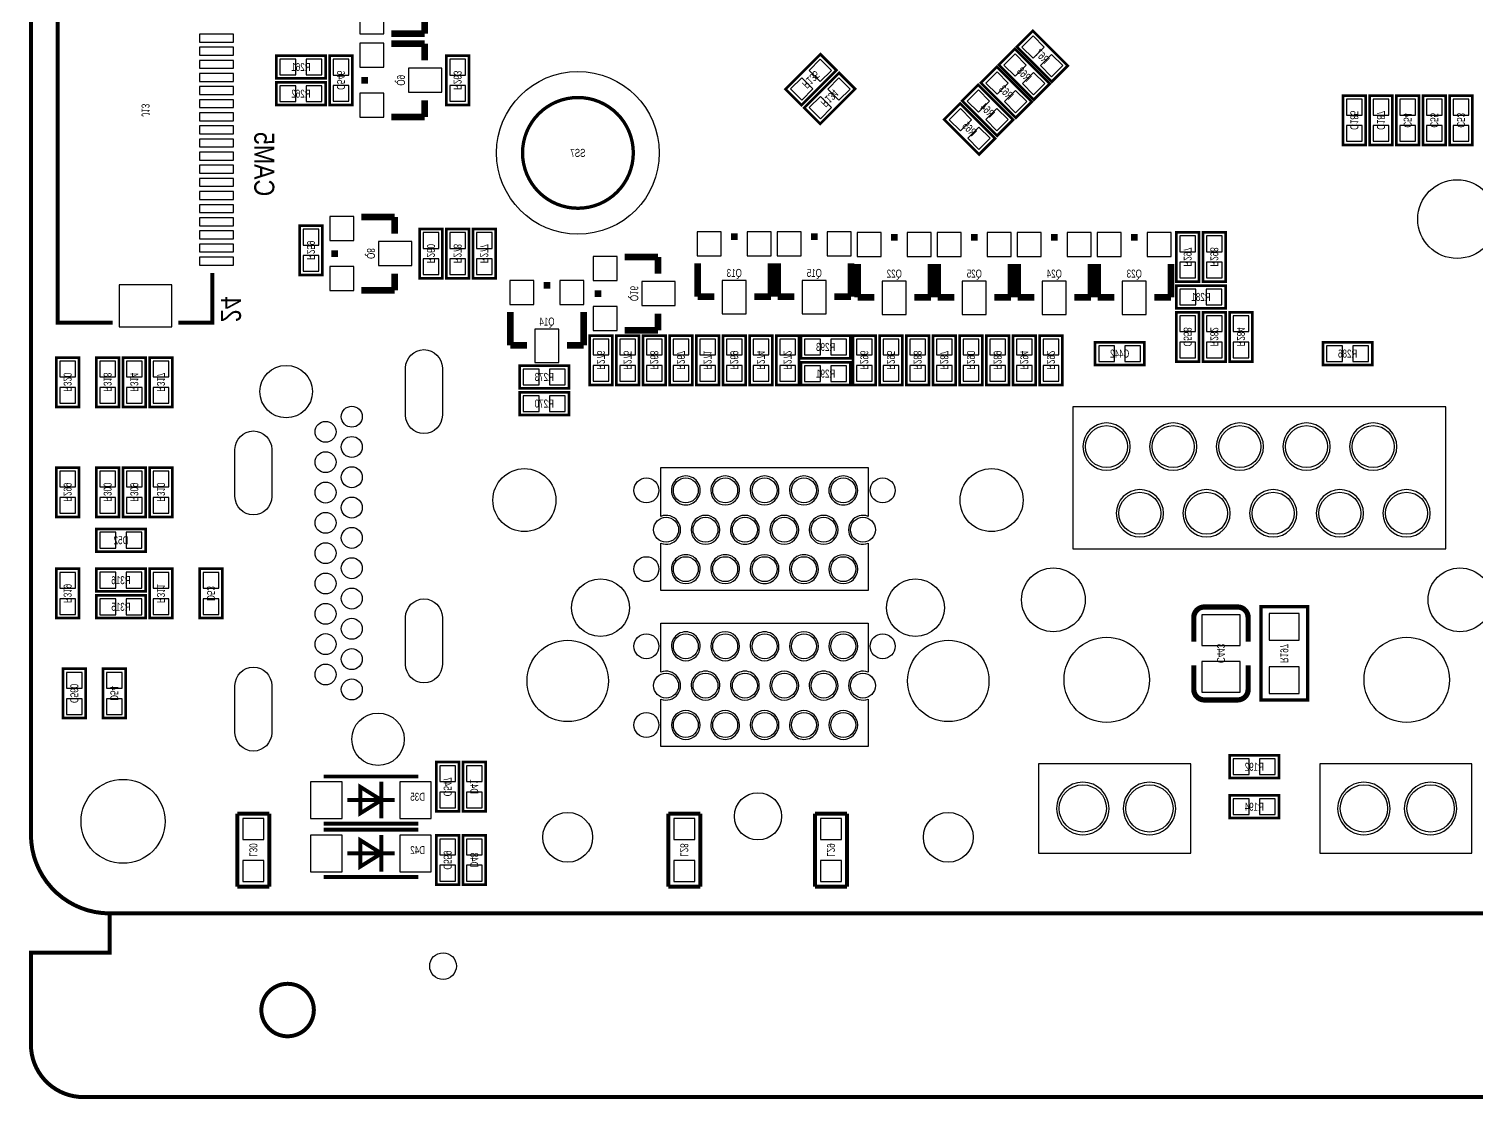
# Model space of a CAD drawing. Extents: x 0 to 125, y -7 to 87.
# Drawn here: x -0.1 to 55.1, y -7.1 to 33.7 of the extents above; entities that cross this region are included whole.
import ezdxf
from ezdxf.enums import TextEntityAlignment as Align

# ---------------------------------------------------------------- set-up
doc = ezdxf.new("R2010")
doc.units = 0
for name, color, linetype in [('BG_OUTLINE', 12, 'CONTINUOUS'), ('BG_SILKSCREEN_BOTTOM', 150, 'CONTINUOUS'), ('PG_SILKSCREEN_BOTTOM', 150, 'CONTINUOUS'), ('PIN_BOTTOM', 202, 'CONTINUOUS'), ('RD_SILKSCREEN_BOTTOM', 150, 'CONTINUOUS')]:
    doc.layers.add(name, color=color, linetype=linetype)

msp = doc.modelspace()

# ---------------------------------------------------------------- linework, layer by layer
at = {"layer": 'BG_OUTLINE', "const_width": 0.1524}
for points in [[(125.000004, 77.0001), (125.000004, 2.999994, -0.414214), (122.00001, 0), (2.999994, 0, -0.414214), (0, 2.999994), (0, 77.0001, -0.414214), (2.999994, 80.000094), (122.00001, 80.000094, -0.414214), (125.000004, 77.0001)], [(122.00001, 0), (122.00001, -1.499997), (125.000004, -1.499997), (125.000004, -4.99999, -0.414214), (123.000008, -6.999986), (1.999996, -6.999986, -0.414214), (0, -4.99999), (0, -1.499997), (2.999994, -1.499997), (2.999994, 0)], [(10.778998, -3.683, 1), (8.779002, -3.683, 1), (10.778998, -3.683)]]:
    msp.add_lwpolyline(points, format="xyb", dxfattribs=at)
at = {"layer": 'PG_SILKSCREEN_BOTTOM'}
for points, const_width in [([(3.115996, 38.710006), (1.016, 38.710006), (1.016, 22.509988), (3.115996, 22.509988)], 0.150012), ([(14.9987, 34.163), (14.9987, 33.528)], 0.254), ([(14.9987, 33.528), (13.7287, 33.528)], 0.254), ([(39.501674, 32.305193), (38.172593, 33.634274), (37.561926, 33.023607), (38.891007, 31.694526), (39.501674, 32.305193)], 0.1016), ([(14.9987, 33.147), (13.7287, 33.147)], 0.254), ([(14.9987, 32.512), (14.9987, 33.147)], 0.254), ([(9.3472, 31.8262), (11.2268, 31.8262), (11.2268, 32.6898), (9.3472, 32.6898), (9.3472, 31.8262)], 0.1016), ([(12.2428, 30.8102), (12.2428, 32.6898), (11.3792, 32.6898), (11.3792, 30.8102), (12.2428, 30.8102)], 0.1016), ([(15.8242, 32.6898), (15.8242, 30.8102), (16.6878, 30.8102), (16.6878, 32.6898), (15.8242, 32.6898)], 0.1016), ([(29.358793, 30.805526), (30.687874, 32.134607), (30.077207, 32.745274), (28.748126, 31.416193), (29.358793, 30.805526)], 0.1016), ([(38.815874, 31.619393), (37.486793, 32.948474), (36.876126, 32.337807), (38.205207, 31.008726), (38.815874, 31.619393)], 0.1016), ([(12.7127, 31.623), (12.7127, 31.877)], 0.254), ([(30.069993, 30.094326), (31.399074, 31.423407), (30.788407, 32.034074), (29.459326, 30.704993), (30.069993, 30.094326)], 0.1016), ([(38.130074, 30.933593), (36.800993, 32.262674), (36.190326, 31.652007), (37.519407, 30.322926), (38.130074, 30.933593)], 0.1016), ([(9.3472, 30.8102), (11.2268, 30.8102), (11.2268, 31.6738), (9.3472, 31.6738), (9.3472, 30.8102)], 0.1016), ([(37.418874, 30.247793), (36.089793, 31.576874), (35.479126, 30.966207), (36.808207, 29.637126), (37.418874, 30.247793)], 0.1016), ([(14.9987, 30.988), (14.9987, 30.353)], 0.254), ([(36.733074, 29.536593), (35.403993, 30.865674), (34.793326, 30.255007), (36.122407, 28.925926), (36.733074, 29.536593)], 0.1016), ([(49.9872, 31.1658), (49.9872, 29.2862), (50.8508, 29.2862), (50.8508, 31.1658), (49.9872, 31.1658)], 0.1016), ([(51.0032, 31.1658), (51.0032, 29.2862), (51.8668, 29.2862), (51.8668, 31.1658), (51.0032, 31.1658)], 0.1016), ([(52.0192, 31.1658), (52.0192, 29.2862), (52.8828, 29.2862), (52.8828, 31.1658), (52.0192, 31.1658)], 0.1016), ([(53.0352, 31.1658), (53.0352, 29.2862), (53.8988, 29.2862), (53.8988, 31.1658), (53.0352, 31.1658)], 0.1016), ([(54.0512, 31.1658), (54.0512, 29.2862), (54.9148, 29.2862), (54.9148, 31.1658), (54.0512, 31.1658)], 0.1016), ([(14.9987, 30.353), (13.7287, 30.353)], 0.254), ([(13.8557, 26.543), (12.5857, 26.543)], 0.254), ([(13.8557, 25.908), (13.8557, 26.543)], 0.254), ([(11.0998, 24.3332), (11.0998, 26.2128), (10.2362, 26.2128), (10.2362, 24.3332), (11.0998, 24.3332)], 0.1016), ([(15.6718, 24.2062), (15.6718, 26.0858), (14.8082, 26.0858), (14.8082, 24.2062), (15.6718, 24.2062)], 0.1016), ([(16.6878, 24.2062), (16.6878, 26.0858), (15.8242, 26.0858), (15.8242, 24.2062), (16.6878, 24.2062)], 0.1016), ([(16.8402, 26.0858), (16.8402, 24.2062), (17.7038, 24.2062), (17.7038, 26.0858), (16.8402, 26.0858)], 0.1016), ([(26.67, 25.7937), (26.924, 25.7937)], 0.254), ([(29.718, 25.7937), (29.972, 25.7937)], 0.254), ([(44.5008, 24.0792), (44.5008, 25.9588), (43.6372, 25.9588), (43.6372, 24.0792), (44.5008, 24.0792)], 0.1016), ([(44.6532, 25.9588), (44.6532, 24.0792), (45.5168, 24.0792), (45.5168, 25.9588), (44.6532, 25.9588)], 0.1016), ([(11.5697, 25.019), (11.5697, 25.273)], 0.254), ([(32.766, 25.7683), (33.02, 25.7683)], 0.254), ([(35.814, 25.7683), (36.068, 25.7683)], 0.254), ([(38.862, 25.7683), (39.116, 25.7683)], 0.254), ([(41.91, 25.7683), (42.164, 25.7683)], 0.254), ([(23.8887, 25.019), (22.6187, 25.019)], 0.254), ([(23.8887, 24.384), (23.8887, 25.019)], 0.254), ([(25.4, 23.5077), (25.4, 24.7777)], 0.254), ([(28.194, 23.5077), (28.194, 24.7777)], 0.254), ([(28.448, 23.5077), (28.448, 24.7777)], 0.254), ([(31.242, 23.5077), (31.242, 24.7777)], 0.254), ([(31.496, 23.4823), (31.496, 24.7523)], 0.254), ([(34.29, 23.4823), (34.29, 24.7523)], 0.254), ([(34.544, 23.4823), (34.544, 24.7523)], 0.254), ([(37.338, 23.4823), (37.338, 24.7523)], 0.254), ([(37.592, 23.4823), (37.592, 24.7523)], 0.254), ([(40.386, 23.4823), (40.386, 24.7523)], 0.254), ([(40.64, 23.4823), (40.64, 24.7523)], 0.254), ([(43.434, 23.4823), (43.434, 24.7523)], 0.254), ([(5.615991, 22.509988), (6.915988, 22.509988), (6.915988, 24.41001)], 0.150012), ([(13.8557, 24.384), (13.8557, 23.749)], 0.254), ([(13.8557, 23.749), (12.5857, 23.749)], 0.254), ([(19.5326, 23.9395), (19.7866, 23.9395)], 0.254), ([(21.6027, 23.495), (21.6027, 23.749)], 0.254), ([(45.5168, 23.9268), (43.6372, 23.9268), (43.6372, 23.0632), (45.5168, 23.0632), (45.5168, 23.9268)], 0.1016), ([(26.035, 23.5077), (25.4, 23.5077)], 0.254), ([(27.559, 23.5077), (28.194, 23.5077)], 0.254), ([(29.083, 23.5077), (28.448, 23.5077)], 0.254), ([(30.607, 23.5077), (31.242, 23.5077)], 0.254), ([(32.131, 23.4823), (31.496, 23.4823)], 0.254), ([(33.655, 23.4823), (34.29, 23.4823)], 0.254), ([(35.179, 23.4823), (34.544, 23.4823)], 0.254), ([(36.703, 23.4823), (37.338, 23.4823)], 0.254), ([(38.227, 23.4823), (37.592, 23.4823)], 0.254), ([(39.751, 23.4823), (40.386, 23.4823)], 0.254), ([(41.275, 23.4823), (40.64, 23.4823)], 0.254), ([(42.799, 23.4823), (43.434, 23.4823)], 0.254), ([(18.2626, 21.6535), (18.2626, 22.9235)], 0.254), ([(21.0566, 21.6535), (21.0566, 22.9235)], 0.254), ([(23.8887, 22.86), (23.8887, 22.225)], 0.254), ([(44.5008, 21.0312), (44.5008, 22.9108), (43.6372, 22.9108), (43.6372, 21.0312), (44.5008, 21.0312)], 0.1016), ([(44.6532, 22.9108), (44.6532, 21.0312), (45.5168, 21.0312), (45.5168, 22.9108), (44.6532, 22.9108)], 0.1016), ([(45.6692, 22.9108), (45.6692, 21.0312), (46.5328, 21.0312), (46.5328, 22.9108), (45.6692, 22.9108)], 0.1016), ([(22.1488, 20.1422), (22.1488, 22.0218), (21.2852, 22.0218), (21.2852, 20.1422), (22.1488, 20.1422)], 0.1016), ([(23.1648, 20.1422), (23.1648, 22.0218), (22.3012, 22.0218), (22.3012, 20.1422), (23.1648, 20.1422)], 0.1016), ([(23.8887, 22.225), (22.6187, 22.225)], 0.254), ([(24.1808, 20.1422), (24.1808, 22.0218), (23.3172, 22.0218), (23.3172, 20.1422), (24.1808, 20.1422)], 0.1016), ([(25.1968, 20.1422), (25.1968, 22.0218), (24.3332, 22.0218), (24.3332, 20.1422), (25.1968, 20.1422)], 0.1016), ([(26.2128, 20.1422), (26.2128, 22.0218), (25.3492, 22.0218), (25.3492, 20.1422), (26.2128, 20.1422)], 0.1016), ([(27.2288, 20.1422), (27.2288, 22.0218), (26.3652, 22.0218), (26.3652, 20.1422), (27.2288, 20.1422)], 0.1016), ([(28.2448, 20.1422), (28.2448, 22.0218), (27.3812, 22.0218), (27.3812, 20.1422), (28.2448, 20.1422)], 0.1016), ([(29.2608, 20.1422), (29.2608, 22.0218), (28.3972, 22.0218), (28.3972, 20.1422), (29.2608, 20.1422)], 0.1016), ([(31.2166, 22.0218), (29.337, 22.0218), (29.337, 21.1582), (31.2166, 21.1582), (31.2166, 22.0218)], 0.1016), ([(32.1818, 20.1422), (32.1818, 22.0218), (31.3182, 22.0218), (31.3182, 20.1422), (32.1818, 20.1422)], 0.1016), ([(33.1978, 20.1422), (33.1978, 22.0218), (32.3342, 22.0218), (32.3342, 20.1422), (33.1978, 20.1422)], 0.1016), ([(34.2138, 20.1422), (34.2138, 22.0218), (33.3502, 22.0218), (33.3502, 20.1422), (34.2138, 20.1422)], 0.1016), ([(35.2298, 20.1422), (35.2298, 22.0218), (34.3662, 22.0218), (34.3662, 20.1422), (35.2298, 20.1422)], 0.1016), ([(36.2458, 20.1422), (36.2458, 22.0218), (35.3822, 22.0218), (35.3822, 20.1422), (36.2458, 20.1422)], 0.1016), ([(37.2618, 20.1422), (37.2618, 22.0218), (36.3982, 22.0218), (36.3982, 20.1422), (37.2618, 20.1422)], 0.1016), ([(38.2778, 20.1422), (38.2778, 22.0218), (37.4142, 22.0218), (37.4142, 20.1422), (38.2778, 20.1422)], 0.1016), ([(39.2938, 20.1422), (39.2938, 22.0218), (38.4302, 22.0218), (38.4302, 20.1422), (39.2938, 20.1422)], 0.1016), ([(18.8976, 21.6535), (18.2626, 21.6535)], 0.254), ([(20.4216, 21.6535), (21.0566, 21.6535)], 0.254), ([(40.539949, 20.9042), (42.419549, 20.9042), (42.419549, 21.7678), (40.539949, 21.7678), (40.539949, 20.9042)], 0.1016), ([(49.2252, 20.9042), (51.1048, 20.9042), (51.1048, 21.7678), (49.2252, 21.7678), (49.2252, 20.9042)], 0.1016), ([(0.9652, 21.1836), (0.9652, 19.304), (1.8288, 19.304), (1.8288, 21.1836), (0.9652, 21.1836)], 0.1016), ([(3.3528, 19.304), (3.3528, 21.1836), (2.4892, 21.1836), (2.4892, 19.304), (3.3528, 19.304)], 0.1016), ([(4.3688, 19.304), (4.3688, 21.1836), (3.5052, 21.1836), (3.5052, 19.304), (4.3688, 19.304)], 0.1016), ([(4.5212, 21.1836), (4.5212, 19.304), (5.3848, 19.304), (5.3848, 21.1836), (4.5212, 21.1836)], 0.1016), ([(31.2166, 21.0058), (29.337, 21.0058), (29.337, 20.1422), (31.2166, 20.1422), (31.2166, 21.0058)], 0.1016), ([(18.6182, 20.0152), (20.4978, 20.0152), (20.4978, 20.8788), (18.6182, 20.8788), (18.6182, 20.0152)], 0.1016), ([(18.6182, 18.9992), (20.4978, 18.9992), (20.4978, 19.8628), (18.6182, 19.8628), (18.6182, 18.9992)], 0.1016), ([(0.9652, 16.9926), (0.9652, 15.113), (1.8288, 15.113), (1.8288, 16.9926), (0.9652, 16.9926)], 0.1016), ([(2.4892, 16.9926), (2.4892, 15.113), (3.3528, 15.113), (3.3528, 16.9926), (2.4892, 16.9926)], 0.1016), ([(3.5052, 16.9926), (3.5052, 15.113), (4.3688, 15.113), (4.3688, 16.9926), (3.5052, 16.9926)], 0.1016), ([(4.5212, 16.9926), (4.5212, 15.113), (5.3848, 15.113), (5.3848, 16.9926), (4.5212, 16.9926)], 0.1016), ([(2.4892, 13.7922), (4.3688, 13.7922), (4.3688, 14.6558), (2.4892, 14.6558), (2.4892, 13.7922)], 0.1016), ([(0.9652, 13.1318), (0.9652, 11.2522), (1.8288, 11.2522), (1.8288, 13.1318), (0.9652, 13.1318)], 0.1016), ([(4.3688, 13.1318), (2.4892, 13.1318), (2.4892, 12.2682), (4.3688, 12.2682), (4.3688, 13.1318)], 0.1016), ([(4.5212, 13.1318), (4.5212, 11.2522), (5.3848, 11.2522), (5.3848, 13.1318), (4.5212, 13.1318)], 0.1016), ([(7.2898, 11.2522), (7.2898, 13.1318), (6.4262, 13.1318), (6.4262, 11.2522), (7.2898, 11.2522)], 0.1016), ([(4.3688, 12.1158), (2.4892, 12.1158), (2.4892, 11.2522), (4.3688, 11.2522), (4.3688, 12.1158)], 0.1016), ([(46.863, 11.684), (46.863, 8.128), (48.641, 8.128), (48.641, 11.684), (46.863, 11.684)], 0.127), ([(46.37405, 11.276076), (46.37405, 10.356088)], 0.199898), ([(44.30395, 8.535924), (44.30395, 9.455912)], 0.199898), ([(2.0828, 7.4422), (2.0828, 9.3218), (1.2192, 9.3218), (1.2192, 7.4422), (2.0828, 7.4422)], 0.1016), ([(2.7432, 9.3218), (2.7432, 7.4422), (3.6068, 7.4422), (3.6068, 9.3218), (2.7432, 9.3218)], 0.1016), ([(45.6692, 5.1562), (47.5488, 5.1562), (47.5488, 6.0198), (45.6692, 6.0198), (45.6692, 5.1562)], 0.1016), ([(16.3068, 3.8862), (16.3068, 5.7658), (15.4432, 5.7658), (15.4432, 3.8862), (16.3068, 3.8862)], 0.1016), ([(16.4592, 5.7658), (16.4592, 3.8862), (17.3228, 3.8862), (17.3228, 5.7658), (16.4592, 5.7658)], 0.1016), ([(14.753996, 5.217998), (11.154004, 5.217998)], 0.150012), ([(13.353898, 3.618001), (13.353898, 5.017999)], 0.150012), ([(13.353898, 4.318), (12.554102, 3.817899), (12.554102, 4.818101), (13.353898, 4.318)], 0.150012), ([(47.5488, 4.4958), (45.6692, 4.4958), (45.6692, 3.6322), (47.5488, 3.6322), (47.5488, 4.4958)], 0.1016), ([(7.864399, 3.7973), (7.864399, 1.016)], 0.1524), ([(9.083599, 3.7973), (7.864399, 3.7973)], 0.1524), ([(9.083599, 1.016), (9.083599, 3.7973)], 0.1524), ([(12.054002, 4.318), (13.853998, 4.318)], 0.150012), ([(24.2824, 3.7973), (24.2824, 1.016)], 0.1524), ([(25.5016, 3.7973), (24.2824, 3.7973)], 0.1524), ([(25.5016, 1.016), (25.5016, 3.7973)], 0.1524), ([(29.8704, 3.7973), (29.8704, 1.016)], 0.1524), ([(31.0896, 3.7973), (29.8704, 3.7973)], 0.1524), ([(31.0896, 1.016), (31.0896, 3.7973)], 0.1524), ([(11.154004, 3.418002), (14.753996, 3.418002)], 0.150012), ([(14.753996, 3.185998), (11.154004, 3.185998)], 0.150012), ([(13.353898, 2.286), (12.554102, 1.785899), (12.554102, 2.786101), (13.353898, 2.286)], 0.150012), ([(13.353898, 1.586001), (13.353898, 2.985999)], 0.150012), ([(15.4432, 2.9718), (15.4432, 1.0922), (16.3068, 1.0922), (16.3068, 2.9718), (15.4432, 2.9718)], 0.1016), ([(17.3228, 1.0922), (17.3228, 2.9718), (16.4592, 2.9718), (16.4592, 1.0922), (17.3228, 1.0922)], 0.1016), ([(12.054002, 2.286), (13.853998, 2.286)], 0.150012), ([(11.154004, 1.386002), (14.753996, 1.386002)], 0.150012), ([(7.864399, 1.016), (9.083599, 1.016)], 0.1524), ([(24.2824, 1.016), (25.5016, 1.016)], 0.1524), ([(29.8704, 1.016), (31.0896, 1.016)], 0.1524)]:
    msp.add_lwpolyline(points, dxfattribs=dict(at, const_width=const_width))
for points, const_width in [([(22.949459, 28.984067, 1), (18.729477, 28.984067, 1), (22.949459, 28.984067)], 0.127), ([(44.30395, 10.356088), (44.30395, 11.276076, -0.414214), (44.704, 11.676126)], 0.199898), ([(44.704, 11.676126), (45.974, 11.676126, -0.414214), (46.37405, 11.276076)], 0.199898), ([(46.37405, 9.455912), (46.37405, 8.535924, -0.4144), (45.974, 8.136128)], 0.199898), ([(45.974, 8.136128), (44.704, 8.135874, -0.414214), (44.30395, 8.535924)], 0.199898)]:
    msp.add_lwpolyline(points, format="xyb", dxfattribs=dict(at, const_width=const_width))
for points in [[(53.899994, 13.899998), (53.899994, 19.300012), (39.699971, 19.300012), (39.699971, 13.899998)], [(44.189777, 2.299995), (44.189777, 5.700014), (38.389789, 5.700014), (38.389789, 2.299995)], [(54.899992, 2.299995), (54.899992, 5.700014), (49.099978, 5.700014), (49.099978, 2.299995)]]:
    msp.add_lwpolyline(points, close=True, dxfattribs=at)
for points in [[(41.879876, 17.790008, 1), (40.07989, 17.790008, 1)], [(44.419876, 17.790008, 1), (42.61989, 17.790008, 1)], [(46.959876, 17.790008, 1), (45.15989, 17.790008, 1)], [(49.499876, 17.790008, 1), (47.69989, 17.790008, 1)], [(52.039876, 17.790008, 1), (50.23989, 17.790008, 1)], [(24.000003, 12.300001), (24.000003, 14.107693, 1.463869), (24.000003, 15.132304), (24.000003, 16.999991), (31.899987, 16.999991), (31.899987, 15.132304, 1.463867), (31.899987, 14.107693), (31.899987, 12.300001)], [(25.5, 16.119983, 1), (24.399991, 16.120002, 1)], [(26.999997, 16.119983, 1), (25.899994, 16.120002, 1)], [(28.499994, 16.119983, 1), (27.399997, 16.120002, 1)], [(29.999991, 16.119983, 1), (28.9, 16.120002, 1)], [(31.499988, 16.119983, 1), (30.400003, 16.120002, 1)], [(43.149876, 15.250008, 1), (41.34989, 15.250008, 1)], [(45.689876, 15.250008, 1), (43.88989, 15.250008, 1)], [(48.229876, 15.250008, 1), (46.42989, 15.250008, 1)], [(50.769876, 15.250008, 1), (48.96989, 15.250008, 1)], [(53.309876, 15.250008, 1), (51.50989, 15.250008, 1)], [(26.249986, 14.619986, 1), (25.150005, 14.619999, 1)], [(27.749983, 14.619986, 1), (26.650008, 14.619999, 1)], [(29.24998, 14.619986, 1), (28.150011, 14.619999, 1)], [(30.749977, 14.619986, 1), (29.650014, 14.619999, 1)], [(25.499974, 13.119989, 1), (24.400016, 13.119996, 1)], [(26.999997, 13.119989, 1), (25.899994, 13.119996, 1)], [(28.499994, 13.119989, 1), (27.399997, 13.119996, 1)], [(29.999991, 13.119989, 1), (28.9, 13.119996, 1)], [(31.499988, 13.119989, 1), (30.400003, 13.119996, 1)], [(24.000003, 6.359982), (24.000003, 8.1677, 1.463911), (24.000003, 9.192285), (24.000003, 11.059998), (31.899987, 11.059998), (31.899987, 9.192285, 1.463909), (31.899987, 8.1677), (31.899987, 6.359982)], [(25.5, 10.17999, 1), (24.399991, 10.179995, 1)], [(26.999997, 10.17999, 1), (25.899994, 10.179995, 1)], [(28.499994, 10.17999, 1), (27.399997, 10.179995, 1)], [(29.999991, 10.17999, 1), (28.9, 10.179995, 1)], [(31.499988, 10.17999, 1), (30.400003, 10.179995, 1)], [(26.249986, 8.679993, 1), (25.150005, 8.679992, 1)], [(27.750008, 8.679993, 1), (26.649983, 8.679992, 1)], [(29.250005, 8.679993, 1), (28.149986, 8.679992, 1)], [(30.750002, 8.679993, 1), (29.649989, 8.679992, 1)], [(25.5, 7.179996, 1), (24.399991, 7.179989, 1)], [(26.999997, 7.179996, 1), (25.899994, 7.179989, 1)], [(28.499994, 7.179996, 1), (27.399997, 7.179989, 1)], [(29.999991, 7.179996, 1), (28.9, 7.179989, 1)], [(31.499988, 7.179996, 1), (30.400003, 7.179989, 1)], [(41.074899, 3.999814, 1), (39.074867, 3.999801, 1)], [(43.614899, 3.999814, 1), (41.614867, 3.999801, 1)], [(51.785088, 3.999814, 1), (49.785077, 3.999801, 1)], [(54.325088, 3.999814, 1), (52.325077, 3.999801, 1)]]:
    msp.add_lwpolyline(points, format="xyb", close=True, dxfattribs=at)
at = {"layer": 'PIN_BOTTOM'}
for points in [[(12.5349, 33.5153), (13.4493, 33.5153), (13.4493, 34.4297), (12.5349, 34.4297)], [(7.71699, 33.510004), (6.416992, 33.510004), (6.416992, 33.210005), (7.71699, 33.210005)], [(12.5349, 32.2453), (13.4493, 32.2453), (13.4493, 33.1597), (12.5349, 33.1597)], [(38.178334, 32.594034), (38.602166, 33.017866), (38.178334, 33.441699), (37.754501, 33.017866)], [(7.71699, 33.010005), (6.416992, 33.010005), (6.416992, 32.710006), (7.71699, 32.710006)], [(9.487433, 32.557695), (9.487433, 31.958305), (10.086823, 31.958305), (10.086823, 32.557695)], [(10.487177, 32.557695), (10.487177, 31.958305), (11.086567, 31.958305), (11.086567, 32.557695)], [(11.511305, 31.950177), (12.110695, 31.950177), (12.110695, 32.549567), (11.511305, 32.549567)], [(16.555695, 32.549567), (15.956305, 32.549567), (15.956305, 31.950177), (16.555695, 31.950177)], [(29.647634, 32.128866), (30.071466, 31.705034), (30.495299, 32.128866), (30.071466, 32.552699)], [(37.492534, 31.908234), (37.916366, 32.332066), (37.492534, 32.755899), (37.068701, 32.332066)], [(38.885266, 31.887101), (39.309099, 32.310934), (38.885266, 32.734766), (38.461434, 32.310934)], [(7.71699, 32.510006), (6.416992, 32.510006), (6.416992, 32.210007), (7.71699, 32.210007)], [(7.71699, 32.010007), (6.416992, 32.010007), (6.416992, 31.710008), (7.71699, 31.710008)], [(14.3891, 31.2928), (15.6591, 31.2928), (15.6591, 32.2072), (14.3891, 32.2072)], [(36.806734, 31.222434), (37.230566, 31.646266), (36.806734, 32.070099), (36.382901, 31.646266)], [(38.199466, 31.201301), (38.623299, 31.625134), (38.199466, 32.048966), (37.775634, 31.625134)], [(7.71699, 31.510008), (6.416992, 31.510008), (6.416992, 31.210009), (7.71699, 31.210009)], [(9.487433, 31.541695), (9.487433, 30.942305), (10.086823, 30.942305), (10.086823, 31.541695)], [(10.487177, 31.541695), (10.487177, 30.942305), (11.086567, 30.942305), (11.086567, 31.541695)], [(11.511305, 30.950433), (12.110695, 30.950433), (12.110695, 31.549823), (11.511305, 31.549823)], [(16.555695, 31.549823), (15.956305, 31.549823), (15.956305, 30.950433), (16.555695, 30.950433)], [(28.940701, 31.421934), (29.364534, 30.998101), (29.788366, 31.421934), (29.364534, 31.845766)], [(30.358834, 31.417666), (30.782666, 30.993834), (31.206499, 31.417666), (30.782666, 31.841499)], [(7.71699, 31.010009), (6.416992, 31.010009), (6.416992, 30.71001), (7.71699, 30.71001)], [(12.5349, 30.3403), (13.4493, 30.3403), (13.4493, 31.2547), (12.5349, 31.2547)], [(29.651901, 30.710734), (30.075734, 30.286901), (30.499566, 30.710734), (30.075734, 31.134566)], [(36.095534, 30.536634), (36.519366, 30.960466), (36.095534, 31.384299), (35.671701, 30.960466)], [(37.513666, 30.515501), (37.937499, 30.939334), (37.513666, 31.363166), (37.089834, 30.939334)], [(50.718695, 31.025567), (50.119305, 31.025567), (50.119305, 30.426177), (50.718695, 30.426177)], [(51.734695, 31.025567), (51.135305, 31.025567), (51.135305, 30.426177), (51.734695, 30.426177)], [(52.750695, 31.025567), (52.151305, 31.025567), (52.151305, 30.426177), (52.750695, 30.426177)], [(53.766695, 31.025567), (53.167305, 31.025567), (53.167305, 30.426177), (53.766695, 30.426177)], [(54.782695, 31.025567), (54.183305, 31.025567), (54.183305, 30.426177), (54.782695, 30.426177)], [(7.71699, 30.509985), (6.416992, 30.509985), (6.416992, 30.209985), (7.71699, 30.209985)], [(35.409734, 29.825434), (35.833566, 30.249266), (35.409734, 30.673099), (34.985901, 30.249266)], [(36.802466, 29.829701), (37.226299, 30.253534), (36.802466, 30.677366), (36.378634, 30.253534)], [(7.71699, 30.009986), (6.416992, 30.009986), (6.416992, 29.709986), (7.71699, 29.709986)], [(36.116666, 29.118501), (36.540499, 29.542334), (36.116666, 29.966166), (35.692834, 29.542334)], [(50.718695, 30.025823), (50.119305, 30.025823), (50.119305, 29.426433), (50.718695, 29.426433)], [(51.734695, 30.025823), (51.135305, 30.025823), (51.135305, 29.426433), (51.734695, 29.426433)], [(52.750695, 30.025823), (52.151305, 30.025823), (52.151305, 29.426433), (52.750695, 29.426433)], [(53.766695, 30.025823), (53.167305, 30.025823), (53.167305, 29.426433), (53.766695, 29.426433)], [(54.782695, 30.025823), (54.183305, 30.025823), (54.183305, 29.426433), (54.782695, 29.426433)], [(7.71699, 29.509987), (6.416992, 29.509987), (6.416992, 29.209987), (7.71699, 29.209987)], [(7.71699, 29.009988), (6.416992, 29.009988), (6.416992, 28.709988), (7.71699, 28.709988)], [(7.71699, 28.509989), (6.416992, 28.509989), (6.416992, 28.209989), (7.71699, 28.209989)], [(7.71699, 28.00999), (6.416992, 28.00999), (6.416992, 27.70999), (7.71699, 27.70999)], [(7.71699, 27.509991), (6.416992, 27.509991), (6.416992, 27.209991), (7.71699, 27.209991)], [(7.71699, 27.009992), (6.416992, 27.009992), (6.416992, 26.709992), (7.71699, 26.709992)], [(7.71699, 26.509993), (6.416992, 26.509993), (6.416992, 26.209993), (7.71699, 26.209993)], [(11.3919, 25.6413), (12.3063, 25.6413), (12.3063, 26.5557), (11.3919, 26.5557)], [(7.71699, 26.009994), (6.416992, 26.009994), (6.416992, 25.709994), (7.71699, 25.709994)], [(10.368305, 25.473177), (10.967695, 25.473177), (10.967695, 26.072567), (10.368305, 26.072567)], [(14.940305, 25.346177), (15.539695, 25.346177), (15.539695, 25.945567), (14.940305, 25.945567)], [(15.956305, 25.346177), (16.555695, 25.346177), (16.555695, 25.945567), (15.956305, 25.945567)], [(17.571695, 25.945567), (16.972305, 25.945567), (16.972305, 25.346177), (17.571695, 25.346177)], [(25.3873, 25.9715), (25.3873, 25.0571), (26.3017, 25.0571), (26.3017, 25.9715)], [(27.2923, 25.9715), (27.2923, 25.0571), (28.2067, 25.0571), (28.2067, 25.9715)], [(28.4353, 25.9715), (28.4353, 25.0571), (29.3497, 25.0571), (29.3497, 25.9715)], [(30.3403, 25.9715), (30.3403, 25.0571), (31.2547, 25.0571), (31.2547, 25.9715)], [(31.4833, 25.9461), (31.4833, 25.0317), (32.3977, 25.0317), (32.3977, 25.9461)], [(33.3883, 25.9461), (33.3883, 25.0317), (34.3027, 25.0317), (34.3027, 25.9461)], [(34.5313, 25.9461), (34.5313, 25.0317), (35.4457, 25.0317), (35.4457, 25.9461)], [(36.4363, 25.9461), (36.4363, 25.0317), (37.3507, 25.0317), (37.3507, 25.9461)], [(37.5793, 25.9461), (37.5793, 25.0317), (38.4937, 25.0317), (38.4937, 25.9461)], [(39.4843, 25.9461), (39.4843, 25.0317), (40.3987, 25.0317), (40.3987, 25.9461)], [(40.6273, 25.9461), (40.6273, 25.0317), (41.5417, 25.0317), (41.5417, 25.9461)], [(42.5323, 25.9461), (42.5323, 25.0317), (43.4467, 25.0317), (43.4467, 25.9461)], [(7.71699, 25.509995), (6.416992, 25.509995), (6.416992, 25.209995), (7.71699, 25.209995)], [(13.2461, 24.6888), (14.5161, 24.6888), (14.5161, 25.6032), (13.2461, 25.6032)], [(43.769305, 25.219177), (44.368695, 25.219177), (44.368695, 25.818567), (43.769305, 25.818567)], [(45.384695, 25.818567), (44.785305, 25.818567), (44.785305, 25.219177), (45.384695, 25.219177)], [(7.71699, 25.009996), (6.416992, 25.009996), (6.416992, 24.709996), (7.71699, 24.709996)], [(10.368305, 24.473433), (10.967695, 24.473433), (10.967695, 25.072823), (10.368305, 25.072823)], [(14.940305, 24.346433), (15.539695, 24.346433), (15.539695, 24.945823), (14.940305, 24.945823)], [(15.956305, 24.346433), (16.555695, 24.346433), (16.555695, 24.945823), (15.956305, 24.945823)], [(17.571695, 24.945823), (16.972305, 24.945823), (16.972305, 24.346433), (17.571695, 24.346433)], [(21.4249, 24.1173), (22.3393, 24.1173), (22.3393, 25.0317), (21.4249, 25.0317)], [(43.769305, 24.219433), (44.368695, 24.219433), (44.368695, 24.818823), (43.769305, 24.818823)], [(45.384695, 24.818823), (44.785305, 24.818823), (44.785305, 24.219433), (45.384695, 24.219433)], [(11.3919, 23.7363), (12.3063, 23.7363), (12.3063, 24.6507), (11.3919, 24.6507)], [(5.364988, 23.959947), (3.364992, 23.959947), (3.364992, 22.360052), (5.364988, 22.360052)], [(18.2499, 24.1173), (18.2499, 23.2029), (19.1643, 23.2029), (19.1643, 24.1173)], [(20.1549, 24.1173), (20.1549, 23.2029), (21.0693, 23.2029), (21.0693, 24.1173)], [(23.2791, 23.1648), (24.5491, 23.1648), (24.5491, 24.0792), (23.2791, 24.0792)], [(26.3398, 24.1173), (26.3398, 22.8473), (27.2542, 22.8473), (27.2542, 24.1173)], [(29.3878, 24.1173), (29.3878, 22.8473), (30.3022, 22.8473), (30.3022, 24.1173)], [(32.4358, 24.0919), (32.4358, 22.8219), (33.3502, 22.8219), (33.3502, 24.0919)], [(35.4838, 24.0919), (35.4838, 22.8219), (36.3982, 22.8219), (36.3982, 24.0919)], [(38.5318, 24.0919), (38.5318, 22.8219), (39.4462, 22.8219), (39.4462, 24.0919)], [(41.5798, 24.0919), (41.5798, 22.8219), (42.4942, 22.8219), (42.4942, 24.0919)], [(44.376823, 23.195305), (44.376823, 23.794695), (43.777433, 23.794695), (43.777433, 23.195305)], [(45.376567, 23.195305), (45.376567, 23.794695), (44.777177, 23.794695), (44.777177, 23.195305)], [(21.4249, 22.2123), (22.3393, 22.2123), (22.3393, 23.1267), (21.4249, 23.1267)], [(43.769305, 22.171177), (44.368695, 22.171177), (44.368695, 22.770567), (43.769305, 22.770567)], [(45.384695, 22.770567), (44.785305, 22.770567), (44.785305, 22.171177), (45.384695, 22.171177)], [(46.400695, 22.770567), (45.801305, 22.770567), (45.801305, 22.171177), (46.400695, 22.171177)], [(19.2024, 22.2631), (19.2024, 20.9931), (20.1168, 20.9931), (20.1168, 22.2631)], [(21.417305, 21.282177), (22.016695, 21.282177), (22.016695, 21.881567), (21.417305, 21.881567)], [(22.433305, 21.282177), (23.032695, 21.282177), (23.032695, 21.881567), (22.433305, 21.881567)], [(23.449305, 21.282177), (24.048695, 21.282177), (24.048695, 21.881567), (23.449305, 21.881567)], [(24.465305, 21.282177), (25.064695, 21.282177), (25.064695, 21.881567), (24.465305, 21.881567)], [(25.481305, 21.282177), (26.080695, 21.282177), (26.080695, 21.881567), (25.481305, 21.881567)], [(26.497305, 21.282177), (27.096695, 21.282177), (27.096695, 21.881567), (26.497305, 21.881567)], [(27.513305, 21.282177), (28.112695, 21.282177), (28.112695, 21.881567), (27.513305, 21.881567)], [(28.529305, 21.282177), (29.128695, 21.282177), (29.128695, 21.881567), (28.529305, 21.881567)], [(30.076623, 21.290305), (30.076623, 21.889695), (29.477233, 21.889695), (29.477233, 21.290305)], [(31.076367, 21.290305), (31.076367, 21.889695), (30.476977, 21.889695), (30.476977, 21.290305)], [(31.450305, 21.282177), (32.049695, 21.282177), (32.049695, 21.881567), (31.450305, 21.881567)], [(32.466305, 21.282177), (33.065695, 21.282177), (33.065695, 21.881567), (32.466305, 21.881567)], [(33.482305, 21.282177), (34.081695, 21.282177), (34.081695, 21.881567), (33.482305, 21.881567)], [(34.498305, 21.282177), (35.097695, 21.282177), (35.097695, 21.881567), (34.498305, 21.881567)], [(35.514305, 21.282177), (36.113695, 21.282177), (36.113695, 21.881567), (35.514305, 21.881567)], [(36.530305, 21.282177), (37.129695, 21.282177), (37.129695, 21.881567), (36.530305, 21.881567)], [(37.546305, 21.282177), (38.145695, 21.282177), (38.145695, 21.881567), (37.546305, 21.881567)], [(38.562305, 21.282177), (39.161695, 21.282177), (39.161695, 21.881567), (38.562305, 21.881567)], [(40.680183, 21.635695), (40.680183, 21.036305), (41.279572, 21.036305), (41.279572, 21.635695)], [(41.679927, 21.635695), (41.679927, 21.036305), (42.279316, 21.036305), (42.279316, 21.635695)], [(43.769305, 21.171433), (44.368695, 21.171433), (44.368695, 21.770823), (43.769305, 21.770823)], [(45.384695, 21.770823), (44.785305, 21.770823), (44.785305, 21.171433), (45.384695, 21.171433)], [(46.400695, 21.770823), (45.801305, 21.770823), (45.801305, 21.171433), (46.400695, 21.171433)], [(49.365433, 21.635695), (49.365433, 21.036305), (49.964823, 21.036305), (49.964823, 21.635695)], [(50.365177, 21.635695), (50.365177, 21.036305), (50.964567, 21.036305), (50.964567, 21.635695)], [(1.696695, 21.043367), (1.097305, 21.043367), (1.097305, 20.443977), (1.696695, 20.443977)], [(2.621305, 20.443977), (3.220695, 20.443977), (3.220695, 21.043367), (2.621305, 21.043367)], [(3.637305, 20.443977), (4.236695, 20.443977), (4.236695, 21.043367), (3.637305, 21.043367)], [(5.252695, 21.043367), (4.653305, 21.043367), (4.653305, 20.443977), (5.252695, 20.443977)], [(18.758433, 20.746695), (18.758433, 20.147305), (19.357823, 20.147305), (19.357823, 20.746695)], [(19.758177, 20.746695), (19.758177, 20.147305), (20.357567, 20.147305), (20.357567, 20.746695)], [(21.417305, 20.282433), (22.016695, 20.282433), (22.016695, 20.881823), (21.417305, 20.881823)], [(22.433305, 20.282433), (23.032695, 20.282433), (23.032695, 20.881823), (22.433305, 20.881823)], [(23.449305, 20.282433), (24.048695, 20.282433), (24.048695, 20.881823), (23.449305, 20.881823)], [(24.465305, 20.282433), (25.064695, 20.282433), (25.064695, 20.881823), (24.465305, 20.881823)], [(25.481305, 20.282433), (26.080695, 20.282433), (26.080695, 20.881823), (25.481305, 20.881823)], [(26.497305, 20.282433), (27.096695, 20.282433), (27.096695, 20.881823), (26.497305, 20.881823)], [(27.513305, 20.282433), (28.112695, 20.282433), (28.112695, 20.881823), (27.513305, 20.881823)], [(28.529305, 20.282433), (29.128695, 20.282433), (29.128695, 20.881823), (28.529305, 20.881823)], [(30.076623, 20.274305), (30.076623, 20.873695), (29.477233, 20.873695), (29.477233, 20.274305)], [(31.076367, 20.274305), (31.076367, 20.873695), (30.476977, 20.873695), (30.476977, 20.274305)], [(31.450305, 20.282433), (32.049695, 20.282433), (32.049695, 20.881823), (31.450305, 20.881823)], [(32.466305, 20.282433), (33.065695, 20.282433), (33.065695, 20.881823), (32.466305, 20.881823)], [(33.482305, 20.282433), (34.081695, 20.282433), (34.081695, 20.881823), (33.482305, 20.881823)], [(34.498305, 20.282433), (35.097695, 20.282433), (35.097695, 20.881823), (34.498305, 20.881823)], [(35.514305, 20.282433), (36.113695, 20.282433), (36.113695, 20.881823), (35.514305, 20.881823)], [(36.530305, 20.282433), (37.129695, 20.282433), (37.129695, 20.881823), (36.530305, 20.881823)], [(37.546305, 20.282433), (38.145695, 20.282433), (38.145695, 20.881823), (37.546305, 20.881823)], [(38.562305, 20.282433), (39.161695, 20.282433), (39.161695, 20.881823), (38.562305, 20.881823)], [(1.696695, 20.043623), (1.097305, 20.043623), (1.097305, 19.444233), (1.696695, 19.444233)], [(2.621305, 19.444233), (3.220695, 19.444233), (3.220695, 20.043623), (2.621305, 20.043623)], [(3.637305, 19.444233), (4.236695, 19.444233), (4.236695, 20.043623), (3.637305, 20.043623)], [(5.252695, 20.043623), (4.653305, 20.043623), (4.653305, 19.444233), (5.252695, 19.444233)], [(18.758433, 19.730695), (18.758433, 19.131305), (19.357823, 19.131305), (19.357823, 19.730695)], [(19.758177, 19.730695), (19.758177, 19.131305), (20.357567, 19.131305), (20.357567, 19.730695)], [(1.696695, 16.852367), (1.097305, 16.852367), (1.097305, 16.252977), (1.696695, 16.252977)], [(3.220695, 16.852367), (2.621305, 16.852367), (2.621305, 16.252977), (3.220695, 16.252977)], [(4.236695, 16.852367), (3.637305, 16.852367), (3.637305, 16.252977), (4.236695, 16.252977)], [(5.252695, 16.852367), (4.653305, 16.852367), (4.653305, 16.252977), (5.252695, 16.252977)], [(1.696695, 15.852623), (1.097305, 15.852623), (1.097305, 15.253233), (1.696695, 15.253233)], [(3.220695, 15.852623), (2.621305, 15.852623), (2.621305, 15.253233), (3.220695, 15.253233)], [(4.236695, 15.852623), (3.637305, 15.852623), (3.637305, 15.253233), (4.236695, 15.253233)], [(5.252695, 15.852623), (4.653305, 15.852623), (4.653305, 15.253233), (5.252695, 15.253233)], [(2.629433, 14.523695), (2.629433, 13.924305), (3.228823, 13.924305), (3.228823, 14.523695)], [(3.629177, 14.523695), (3.629177, 13.924305), (4.228567, 13.924305), (4.228567, 14.523695)], [(1.696695, 12.991567), (1.097305, 12.991567), (1.097305, 12.392177), (1.696695, 12.392177)], [(3.228823, 12.400305), (3.228823, 12.999695), (2.629433, 12.999695), (2.629433, 12.400305)], [(4.228567, 12.400305), (4.228567, 12.999695), (3.629177, 12.999695), (3.629177, 12.400305)], [(5.252695, 12.991567), (4.653305, 12.991567), (4.653305, 12.392177), (5.252695, 12.392177)], [(6.558305, 12.392177), (7.157695, 12.392177), (7.157695, 12.991567), (6.558305, 12.991567)], [(1.696695, 11.991823), (1.097305, 11.991823), (1.097305, 11.392433), (1.696695, 11.392433)], [(3.228823, 11.384305), (3.228823, 11.983695), (2.629433, 11.983695), (2.629433, 11.384305)], [(4.228567, 11.384305), (4.228567, 11.983695), (3.629177, 11.983695), (3.629177, 11.384305)], [(5.252695, 11.991823), (4.653305, 11.991823), (4.653305, 11.392433), (5.252695, 11.392433)], [(6.558305, 11.392433), (7.157695, 11.392433), (7.157695, 11.991823), (6.558305, 11.991823)], [(46.073949, 11.376025), (44.604051, 11.376025), (44.604051, 10.216007), (46.073949, 10.216007)], [(48.3235, 11.43), (47.1805, 11.43), (47.1805, 10.414), (48.3235, 10.414)], [(46.073949, 9.595993), (44.604051, 9.595993), (44.604051, 8.435975), (46.073949, 8.435975)], [(48.3235, 9.398), (47.1805, 9.398), (47.1805, 8.382), (48.3235, 8.382)], [(1.351305, 8.582177), (1.950695, 8.582177), (1.950695, 9.181567), (1.351305, 9.181567)], [(3.474695, 9.181567), (2.875305, 9.181567), (2.875305, 8.582177), (3.474695, 8.582177)], [(1.351305, 7.582433), (1.950695, 7.582433), (1.950695, 8.181823), (1.351305, 8.181823)], [(3.474695, 8.181823), (2.875305, 8.181823), (2.875305, 7.582433), (3.474695, 7.582433)], [(15.575305, 5.026177), (16.174695, 5.026177), (16.174695, 5.625567), (15.575305, 5.625567)], [(17.190695, 5.625567), (16.591305, 5.625567), (16.591305, 5.026177), (17.190695, 5.026177)], [(45.809433, 5.887695), (45.809433, 5.288305), (46.408823, 5.288305), (46.408823, 5.887695)], [(46.809177, 5.887695), (46.809177, 5.288305), (47.408567, 5.288305), (47.408567, 5.887695)], [(10.654055, 5.018024), (10.654055, 3.617976), (11.853951, 3.617976), (11.853951, 5.018024)], [(14.054049, 5.018024), (14.054049, 3.617976), (15.253945, 3.617976), (15.253945, 5.018024)], [(15.575305, 4.026433), (16.174695, 4.026433), (16.174695, 4.625823), (15.575305, 4.625823)], [(17.190695, 4.625823), (16.591305, 4.625823), (16.591305, 4.026433), (17.190695, 4.026433)], [(46.408823, 3.764305), (46.408823, 4.363695), (45.809433, 4.363695), (45.809433, 3.764305)], [(47.408567, 3.764305), (47.408567, 4.363695), (46.809177, 4.363695), (46.809177, 3.764305)], [(8.874049, 3.61315), (8.073949, 3.61315), (8.073949, 2.81305), (8.874049, 2.81305)], [(25.29205, 3.61315), (24.49195, 3.61315), (24.49195, 2.81305), (25.29205, 2.81305)], [(30.88005, 3.61315), (30.07995, 3.61315), (30.07995, 2.81305), (30.88005, 2.81305)], [(10.654055, 2.986024), (10.654055, 1.585976), (11.853951, 1.585976), (11.853951, 2.986024)], [(14.054049, 2.986024), (14.054049, 1.585976), (15.253945, 1.585976), (15.253945, 2.986024)], [(16.174695, 2.831567), (15.575305, 2.831567), (15.575305, 2.232177), (16.174695, 2.232177)], [(16.591305, 2.232177), (17.190695, 2.232177), (17.190695, 2.831567), (16.591305, 2.831567)], [(8.874049, 2.01295), (8.073949, 2.01295), (8.073949, 1.21285), (8.874049, 1.21285)], [(16.174695, 1.831823), (15.575305, 1.831823), (15.575305, 1.232433), (16.174695, 1.232433)], [(16.591305, 1.232433), (17.190695, 1.232433), (17.190695, 1.831823), (16.591305, 1.831823)], [(25.29205, 2.01295), (24.49195, 2.01295), (24.49195, 1.21285), (25.29205, 1.21285)], [(30.88005, 2.01295), (30.07995, 2.01295), (30.07995, 1.21285), (30.88005, 1.21285)]]:
    msp.add_lwpolyline(points, close=True, dxfattribs=at)
for points in [[(14.274114, 18.985967), (14.274114, 20.785861, -1), (15.674111, 20.785861), (15.674111, 18.985967, -1)], [(7.774, 15.885973), (7.774, 17.685868, -1), (9.173997, 17.685868), (9.173997, 15.885973, -1)], [(14.274114, 9.485859), (14.274114, 11.285753, -1), (15.674111, 11.285753), (15.674111, 9.485859, -1)], [(7.774, 6.885661), (7.774, 8.685555, -1), (9.173997, 8.685555), (9.173997, 6.885661, -1)]]:
    msp.add_lwpolyline(points, format="xyb", close=True, dxfattribs=at)
for centre, radius in [((20.839455, 28.984067), 3.099994), ((54.337712, 26.461314), 1.499997), ((9.723907, 19.885914), 0.999503), ((12.224004, 18.93062), 0.399999), ((11.224006, 18.352821), 0.399999), ((40.979877, 17.790008), 0.799998), ((43.519877, 17.790008), 0.799998), ((46.059877, 17.790008), 0.799998), ((48.599877, 17.790008), 0.799998), ((51.139877, 17.790008), 0.799998), ((12.224004, 17.775707), 0.399999), ((11.224006, 17.196816), 0.399999), ((12.224004, 16.621023), 0.399999), ((18.799988, 15.749981), 1.199998), ((23.449991, 16.119983), 0.475005), ((24.949988, 16.119983), 0.475005), ((26.449985, 16.119983), 0.475005), ((27.950008, 16.119983), 0.475005), ((29.450005, 16.119983), 0.475005), ((30.950002, 16.119983), 0.475005), ((32.449999, 16.119983), 0.475005), ((36.600003, 15.749981), 1.199998), ((11.224006, 16.040608), 0.399999), ((42.249877, 15.250008), 0.799998), ((44.789877, 15.250008), 0.799998), ((47.329877, 15.250008), 0.799998), ((49.869877, 15.250008), 0.799998), ((52.409877, 15.250008), 0.799998), ((12.224004, 15.465806), 0.399999), ((11.224006, 14.884705), 0.399999), ((24.200002, 14.619986), 0.475005), ((25.699999, 14.619986), 0.475005), ((27.199996, 14.619986), 0.475005), ((28.699993, 14.619986), 0.475005), ((30.19999, 14.619986), 0.475005), ((31.699987, 14.619986), 0.475005), ((12.224004, 14.310919), 0.399999), ((11.224006, 13.728725), 0.399999), ((12.224004, 13.155701), 0.399999), ((23.449991, 13.119989), 0.475005), ((24.949988, 13.119989), 0.475005), ((26.449985, 13.119989), 0.475005), ((27.950008, 13.119989), 0.475005), ((29.450005, 13.119989), 0.475005), ((30.950002, 13.119989), 0.475005), ((11.224006, 12.572822), 0.399999), ((21.700007, 11.649989), 1.099998), ((33.699983, 11.649989), 1.099998), ((38.954989, 11.950014), 1.214996), ((54.444976, 11.950014), 1.214996), ((12.224004, 12.000814), 0.399999), ((11.224006, 11.416817), 0.399999), ((12.224004, 10.845825), 0.399999), ((11.224006, 10.260914), 0.399999), ((23.449991, 10.17999), 0.475005), ((24.949988, 10.17999), 0.475005), ((26.449985, 10.17999), 0.475005), ((27.950008, 10.17999), 0.475005), ((29.450005, 10.17999), 0.475005), ((30.950002, 10.17999), 0.475005), ((32.449999, 10.17999), 0.475005), ((40.984983, 8.900008), 1.625003), ((52.414983, 8.900008), 1.625003), ((12.224004, 9.690913), 0.399999), ((20.449997, 8.860003), 1.549997), ((34.949994, 8.860003), 1.549997), ((11.224006, 9.104605), 0.399999), ((12.224004, 8.535924), 0.399999), ((24.200002, 8.679993), 0.475005), ((25.699999, 8.679993), 0.475005), ((27.199996, 8.679993), 0.475005), ((28.699993, 8.679993), 0.475005), ((30.19999, 8.679993), 0.475005), ((31.699987, 8.679993), 0.475005), ((13.224002, 6.636004), 0.999503), ((23.449991, 7.179996), 0.475005), ((24.949988, 7.179996), 0.475005), ((26.449985, 7.179996), 0.475005), ((27.950008, 7.179996), 0.475005), ((29.450005, 7.179996), 0.475005), ((30.950002, 7.179996), 0.475005), ((3.507994, 3.507994), 1.599997), ((27.699995, 3.699993), 0.899998), ((40.074875, 3.999814), 0.899998), ((42.614875, 3.999814), 0.899998), ((50.78509, 3.999814), 0.899998), ((53.32509, 3.999814), 0.899998), ((20.449997, 2.899994), 0.949998), ((34.949994, 2.899994), 0.949998), ((15.699994, -2.007997), 0.508)]:
    msp.add_circle(centre, radius, dxfattribs=at)

# ---------------------------------------------------------------- texts
at = {"layer": 'BG_SILKSCREEN_BOTTOM', "text_generation_flag": 2, "width": 0.866667}
msp.add_text('CAM5', height=0.762, rotation=270, dxfattribs=at).set_placement((8.509, 27.3304))
at = {"layer": 'PG_SILKSCREEN_BOTTOM', "text_generation_flag": 2, "width": 0.866667}
msp.add_text('24', height=0.762, rotation=270, dxfattribs=at).set_placement((7.239, 22.5298))
at = {"layer": 'RD_SILKSCREEN_BOTTOM', "text_generation_flag": 2, "width": 0.75}
for s, rotation, p in [('R67', 315, (38.423748, 32.556933)), ('C546', 270, (11.6586, 31.750356)), ('R263', 270, (16.1036, 31.750356)), ('R135', 225, (29.610456, 31.883375)), ('R68', 315, (37.737948, 31.871133)), ('Q9', 270, (13.9446, 31.750356)), ('R63', 315, (37.052148, 31.185333)), ('R134', 225, (30.321656, 31.172175)), ('R64', 315, (36.340948, 30.499533)), ('J13', 270, (4.213606, 30.610353)), ('C185', 270, (50.2666, 30.226356)), ('C187', 270, (51.2826, 30.226356)), ('C54', 270, (52.2986, 30.226356)), ('C55', 270, (53.3146, 30.226356)), ('C53', 270, (54.3306, 30.226356)), ('R65', 315, (35.655148, 29.788333)), ('R259', 270, (10.5156, 25.273356)), ('R260', 270, (15.0876, 25.146356)), ('R278', 270, (16.1036, 25.146356)), ('R277', 270, (17.1196, 25.146356)), ('R297', 270, (43.9166, 25.019356)), ('R298', 270, (44.9326, 25.019356)), ('Q8', 270, (12.8016, 25.146356)), ('Q16', 270, (22.8346, 23.622356)), ('C558', 270, (43.9166, 21.971356)), ('R282', 270, (44.9326, 21.971356)), ('R284', 270, (45.9486, 21.971356)), ('R276', 270, (21.5646, 21.082356)), ('R275', 270, (22.5806, 21.082356)), ('R268', 270, (23.5966, 21.082356)), ('R267', 270, (24.6126, 21.082356)), ('R271', 270, (25.6286, 21.082356)), ('R269', 270, (26.6446, 21.082356)), ('R274', 270, (27.6606, 21.082356)), ('R272', 270, (28.6766, 21.082356)), ('R296', 270, (31.5976, 21.082356)), ('R295', 270, (32.6136, 21.082356)), ('R288', 270, (33.6296, 21.082356)), ('R287', 270, (34.6456, 21.082356)), ('R290', 270, (35.6616, 21.082356)), ('R289', 270, (36.6776, 21.082356)), ('R294', 270, (37.6936, 21.082356)), ('R292', 270, (38.7096, 21.082356)), ('R320', 270, (1.2446, 20.244156)), ('R318', 270, (2.7686, 20.244156)), ('R314', 270, (3.7846, 20.244156)), ('R317', 270, (4.8006, 20.244156)), ('R299', 270, (1.2446, 16.053156)), ('R300', 270, (2.7686, 16.053156)), ('R309', 270, (3.7846, 16.053156)), ('R310', 270, (4.8006, 16.053156)), ('R319', 270, (1.2446, 12.192356)), ('R311', 270, (4.8006, 12.192356)), ('D53', 270, (6.7056, 12.192356)), ('C443', 270, (45.1866, 9.906356)), ('R197', 270, (47.5996, 9.906356)), ('C560', 270, (1.4986, 8.382356)), ('D54', 270, (3.0226, 8.382356)), ('C547', 270, (15.7226, 4.826356)), ('D41', 270, (16.7386, 4.826356)), ('L30', 270, (8.321599, 2.413356)), ('C559', 270, (15.7226, 2.032356)), ('D48', 270, (16.7386, 2.032356)), ('L28', 270, (24.7396, 2.413356)), ('L29', 270, (30.3276, 2.413356))]:
    msp.add_text(s, height=0.3048, rotation=rotation, dxfattribs=at).set_placement(p, align=Align.CENTER)
for s, p in [('R261', (10.287, 32.1056)), ('R262', (10.287, 31.0896)), ('SS7', (20.839455, 28.831667)), ('Q13', (26.797, 24.257)), ('Q15', (29.845, 24.257)), ('Q22', (32.893, 24.2316)), ('Q25', (35.941, 24.2316)), ('Q24', (38.989, 24.2316)), ('Q23', (42.037, 24.2316)), ('R281', (44.577, 23.3426)), ('Q14', (19.6596, 22.4028)), ('R293', (30.2768, 21.4376)), ('C442', (41.479749, 21.1836)), ('R286', (50.165, 21.1836)), ('R273', (19.558, 20.2946)), ('R291', (30.2768, 20.4216)), ('R270', (19.558, 19.2786)), ('D52', (3.429, 14.0716)), ('R316', (3.429, 12.5476)), ('R315', (3.429, 11.5316)), ('R192', (46.609, 5.4356)), ('D35', (14.732, 4.2926)), ('R194', (46.609, 3.9116)), ('D42', (14.732, 2.2606))]:
    msp.add_text(s, height=0.3048, dxfattribs=at).set_placement(p, align=Align.CENTER)

doc.saveas('drawing.dxf')
